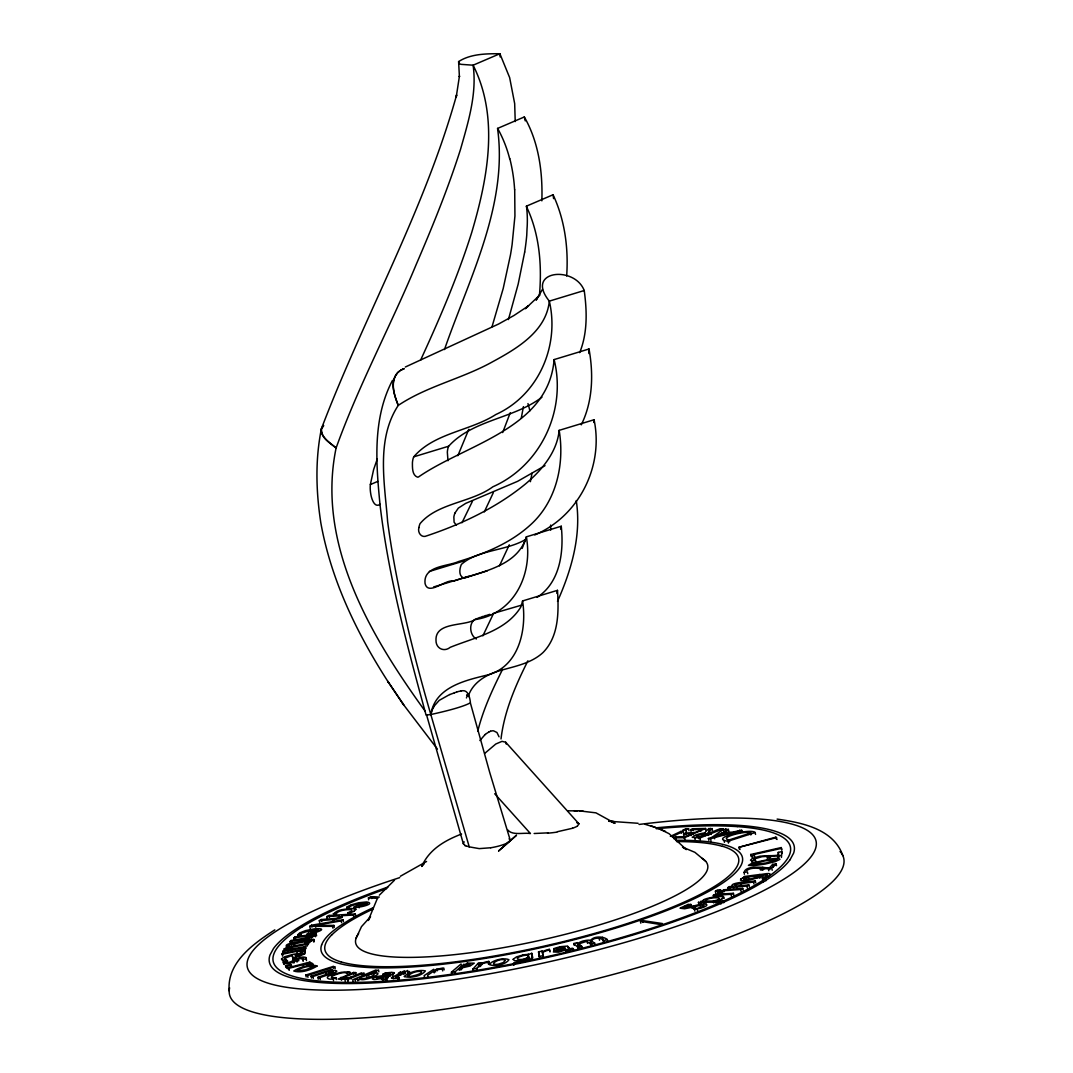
<?xml version="1.0" encoding="UTF-8"?>
<svg xmlns="http://www.w3.org/2000/svg" width="1073" height="1073" viewBox="0 0 1073 1073"><rect width="100%" height="100%" fill="white"/><g stroke="black" fill="none" stroke-linecap="round" stroke-linejoin="round"><path stroke-width="1.5" d="M520.807 962.226C524.965 961.006 534.408 960.657 531.765 953.293L528.171 954.581A7.524 1.556 -12.5 0 0 523.061 954.943L522.927 955.01M581.284 424.828C592.832 401.423 593.57 374.249 589.01 348.98L554.111 359.589C548.531 428.704 465.883 444.115 418.457 477.002A27.549 9.429 73.1 0 1 417.41 477.123C412.032 475.071 412.448 467.546 412.421 462.745A29.065 9.952 73.1 0 1 413.749 456.83C434.364 432.821 469.961 431.078 495.86 414.513C538.445 395.172 559.771 346.043 549.322 301.124C524.402 270.476 574.457 265.152 584.222 290.515C587.038 311.17 587.655 332.979 579.688 352.628M589.01 348.98L588.849 353.554M531.765 956.875L532.181 958.645M306.221 958.055L306.476 960.603M541.852 200.852C542.804 172.123 538.767 142.266 524.321 116.957L497.55 128.438C508.226 204.983 468.767 279.288 444.477 349.557M557.128 951.013L564.894 948.25L566.101 951.174M782.204 853.478L781.788 851.627L778.247 852.378L778.233 857.032M539.424 295.531C542.053 265.286 539.625 233.914 526.293 206.217L553.064 194.749C564.881 220.045 568.569 248.319 566.665 275.989M781.788 851.627L781.452 857.407M509.165 838.67L510.064 840.776L506.51 843.365A16.283 3.206 -11.8 0 1 490.723 847.764M680.255 908.053L688.088 904.459L690.891 904.459L691.294 906.309M520.566 962.266L514.933 963.246A25.256 5.204 -12.5 0 1 514.235 963.339C514.973 961.167 528.09 962.266 527.943 957.773A8.088 1.663 -12.5 0 1 520.727 960.295L520.284 960.362A9.509 1.958 -12.5 0 1 519.882 960.429L514.745 960.831L513.109 959.436M528.801 960.939L528.131 955.198L529.163 959.825M534.756 534.958C578.87 516.22 603.871 466.527 594.066 419.744L559.167 430.353C557.37 449.185 545.527 465.387 532.168 477.995A1056.516 361.681 73.1 0 1 525.327 484.097C496.437 507.677 462.168 523.959 426.96 535.776C421.515 538.525 417.303 532.49 418.939 527.554M594.066 419.744L593.745 422.48M313.799 936.26L308.353 938.634L290.032 941.558L290.448 943.422M523.436 406.64L521.263 418.148M467.667 695.264L467.506 696.364M507.824 830.006C512.518 835.8 523.637 832.366 530.438 833.547L494.707 793.752M503.116 669.726C517.079 665.864 532.06 662.658 543.045 652.518C559.02 636.262 558.805 611.543 557.477 590.338L522.564 600.947L521.277 605.802A72.481 24.813 73.1 0 1 520.526 607.492C505.531 631.367 474.695 637.402 450.244 647.314C443.981 652.464 435.718 648.374 435.987 640.138C435.37 621.643 464.368 626.431 475.017 619.617C514.785 613.635 533.053 573.639 526.347 536.849L561.259 526.239C563.955 551.495 560.334 582.317 537.13 597.339M557.477 590.338L556.833 593.302M524.684 252.061L518.179 284.104L508.414 319.58M515.228 121.571L514.678 103.625L509.648 77.605L499.884 53.73C485.989 53.677 470.645 53.851 458.614 61.577L459.405 76.84L459.459 75.968L456.199 97.16L456.629 94.934C424.345 210.684 364.418 316.025 321.726 427.859L321.283 429.388C315.301 459.298 315.998 490.133 320.438 520.204L320.76 522.471C330.953 579.688 356.652 632.829 387.849 681.422L388.828 682.911M501.011 738.962C504.27 711.305 515.523 685.473 527.916 660.807M321.283 429.388C320.814 438.133 330.511 443.109 336.09 448.045C316.173 544.427 370.896 636.061 425.176 711.211M321.471 428.61C320.586 437.556 330.497 442.908 336.09 448.045C358.637 385.14 390.612 326.085 416.23 264.427C432.499 226.618 448.085 188.446 460.572 149.201C468.257 122 477.096 93.767 473.113 65.198L499.884 53.73L500.139 56.949M705.511 900.623C708.019 897.229 722.196 896.88 719.031 899.389M380.177 504.283C374.276 508.548 371.432 498.167 370.775 494.023A29.065 19.22 66.8 0 1 370.346 484.58L373.605 469.666L377.253 459.029M282.494 956.137L282.306 953.401L304.517 949.015L304.933 950.866M304.933 952.596L304.517 949.015M526.347 536.849C517.414 567.081 479.631 572.164 453.705 581.083C445.805 578.79 428.127 596.467 425.056 583.444C423.164 565.686 447.495 566.544 458.64 561.514C484.312 553.856 509.89 543.421 530.022 525.26C556.444 501.788 564.747 464.26 559.167 430.353M560.589 529.11L561.259 526.239M477.78 731.129C483.158 709.535 492.561 689.228 502.553 669.418M281.448 958.886L284.747 956.714L292.875 954.393A12.514 2.575 -12.5 0 1 293.694 954.219L301.701 953.119L304.665 953.79M301.044 934.033L301.07 933.953A32.552 6.706 -12.5 0 0 300.99 934.489L301.406 936.421M492.024 326.742L503.21 288.476L510.453 255.012A397.359 262.684 66.8 0 0 512.103 244.631L514.933 216.008L514.705 189.773M468.11 696.659C472.75 681.865 487.571 673.777 501.735 670.169M284.546 958.377L292.272 955.332L293.103 959.047M321.404 428.892L323.617 425.807M301.607 954.527C298.12 958.269 289.992 954.366 301.164 954.085M458.614 61.577L459.056 63.656L461.149 64.353L473.113 65.198C499.562 117.654 487.585 178.896 471.677 232.626C457.849 276.405 439.689 318.654 420.509 360.313M339.953 916.785L336.171 918.381L321.377 919.521L319.298 920.674L319.7 922.539M510.238 412.743L502.687 432.567M525.716 539.169L522.149 548.424M356.008 938.419L361.494 926.629L370.52 916.637L368.24 920.486L377.24 898.731M683.622 907.248L685.137 906.323M468.821 429.267L457.849 455.703M283.352 953.428L283.352 950.651L287.51 949.873L287.913 951.738M305.51 949.203L305.47 946.507L291.132 949.203L291.548 951.054M557.504 601.336C571.507 569.964 581.579 535.159 576.255 500.581M758.396 876.601L751.583 878.961L743.441 878.935M454.925 513.068L458.359 508.092L465.682 503.385L517.602 481.334L545.004 465.655M313.839 942.121L313.812 939.425L309.869 940.069L310.285 941.92M321.726 427.859L323.536 425.418M509.286 544.816L499.481 565.82M493.419 492.467L484.272 511.969M432.929 707.965L430.81 714.524L426.088 715.101C407.15 646.013 388.533 576.483 380.07 505.182C376.019 463.616 372.304 418.577 392.517 380.338M394.421 973.023L393.657 973.654A14.204 2.924 -12.5 0 1 392.557 974.257M493.379 613.783L482.89 635.82M461.994 522.725L472.509 501.131M304.625 954.031L292.768 958.095L292.272 955.332M513.202 959.222L516.489 956.901L522.578 955.077M542.509 289.294L536.138 300.105L538.324 296.577M433.613 706.664L439.259 700.347L449.775 694.472M307.066 946.212L307.227 943.475L307.643 945.326M395.535 977.168L404.065 972.675M767.423 875.407L762.353 878.224L762.769 880.088M790.063 859.714L793.577 853.236A270.02 55.675 -12.5 0 0 787.783 837.208A268.491 55.367 -12.5 0 0 656.877 827.766M303.136 961.408L303.136 958.457M479.886 740.531L485.237 734.415M302.72 959.557L306.073 958.739M712.552 830.381C711.278 825.714 706.45 830.194 704.921 832.876A9.603 1.985 -12.5 0 0 695.478 835.17L695.264 835.277M396.755 373.766C389.727 383.115 394.542 395.83 398.257 405.393C375.845 439.487 384.738 483.454 387.635 521.679C393.429 565.189 402.751 608.15 413.413 650.707C418.577 671.014 424.05 691.24 429.897 711.359L469.25 846.865L479.242 848.622L490.737 847.75M336.372 915.349C333.891 909.515 357.121 907.906 350.884 911.634A17.584 3.621 -12.5 0 1 349.02 912.372L347.665 912.882L348.068 914.733M305.51 944.642C303.847 943.475 307.052 939.385 306.543 943.328M486.927 962.494A5.459 1.127 -12.5 0 1 488.108 962.36L488.832 961.408L489.234 963.259M447.978 460.733L447.334 452.135A29.065 9.952 73.1 0 1 448.662 446.22C472.791 419.61 513.793 418.778 541.972 397.158M514.128 962.588L514.584 964.386M313.423 940.256L305.094 942.791M396.836 373.632L397.573 372.787M776.517 865.683L776.101 863.819L772.64 864.395L769.649 867.668A10.341 2.133 -12.5 0 1 766.672 867.802C762.863 867.346 742.14 864.945 744.354 874.24M776.101 863.819C769.609 873.932 755.204 864.208 746.768 870.485M473.341 970.891L472.925 969.04L476.734 968.423L479.966 964.654L480.382 966.505M482.045 964.56L481.629 962.696L480.717 963.769L481.133 965.62M291.977 943.019L310.432 939.425L310.848 941.289M286.357 945.233L286.397 945.192A6.304 1.301 -12.5 0 1 291.95 942.939M376.475 978.013L385.676 975.947L386.039 977.811M712.15 828.53L708.274 832.514L708.703 835.424M287.819 963.339L287.202 960.563C275.6 964.547 292.983 964.265 295.92 960.67A26.879 5.539 -12.5 0 0 296.537 960.174L297.154 959.638L297.556 961.502M753.622 859.151L762.031 856.683L781.037 855.557M472.925 969.04L478.169 963.259L478.987 966.961M379.332 895.19L394.529 880.168M424.117 863.886L421.756 866.434C429.106 849.373 445.174 840.293 461.564 834.029M397.855 372.479C389.539 381.666 394.381 395.454 398.257 405.393C427.188 385.998 462.476 378.662 492.829 361.641C516.958 348.524 546.291 331.356 549.322 301.124L584.222 290.515M464.153 841.822L463.308 843.593L465.052 845.336M290.032 941.558L291.065 940.525L310.151 937.158M484.996 753.166L495.806 744.005L502.016 741.349L505.691 742.234L578.924 823.809L577.381 826.183M696.364 836.162L697.665 835.424M397.962 372.385L400.283 370.547M469.867 964.6L461.336 967.363L461.752 969.227M539.759 295.115L525.368 308.689L528.52 305.832L513.94 315.516L498.556 324.046L405.299 367.033M398.271 372.09L399.934 370.789M305.885 957.438C297.355 955.104 291.36 964.05 286.048 962.427M453.235 971.99L455.193 971.722L458.895 968.463L459.298 970.314M464.287 964.265L459.888 967.578L460.304 969.429M311.733 938.245L311.116 935.468L316.186 933.939L316.602 935.79M294.297 939.76L293.881 937.909L295.115 936.85L316.186 933.939M299.045 933.416L298.844 933.59A25.363 5.231 -12.5 0 0 298.026 934.945M451.693 974.123L451.29 972.272L461.055 963.997L461.873 967.698M526.467 538.954C507.073 551.039 477.995 549.416 461.35 564.452C459.566 568.556 458.359 575.96 463.59 577.918M318.708 930.398C316.575 933.188 312.592 929.218 318.601 929.714M333.596 915.484C334.508 909.287 345.506 909.381 351.072 908.496A13.842 2.857 -12.5 0 1 351.555 908.482L356.29 909.153L353.983 911.232M769.784 875.528C772.748 871.625 761.91 874.723 759.845 874.495L744.716 876.453L743.428 877.446L744.045 880.236M308.233 938.741C303.015 936.099 313.236 926.428 312.686 932.853M390.612 973.855C385.744 976.417 376.543 975.075 372.318 978.925C375.148 981.339 381.68 976.296 382.592 980.145M591.692 944.428C588.433 937.99 600.437 936.166 603.576 940.619L607.305 939.572L607.72 941.423M311.693 934.234L311.277 932.37L314.778 929.781M289.294 944.857L306.127 941.464M347.236 909.059L346.82 907.208L349.315 907.074M301.889 933.054L312.069 930.063M367.14 904.15L358.758 905.961L359.173 907.812M740.786 879.109C738.734 881.443 745.547 880.557 747.21 880.437A14.123 2.911 -12.5 0 0 747.573 880.397L760.542 877.151A9.509 1.958 -12.5 0 0 760.717 877.03L760.905 876.909M392.061 977.436L400.551 972.903L400.967 974.753M441.271 969.12A5.459 1.127 -12.5 0 1 442.304 969.08L443.766 968.007L444.182 969.871M579.608 947.593L578.79 943.891L586.609 941.343A7.954 1.636 -12.5 0 1 587.146 941.571L590.834 944.052L594.63 943.046L595.032 944.897M385.542 977.838L392.57 974.257L392.973 976.108M310.338 929.138L309.721 926.348L332.55 926.334L333.918 925.422L334.32 927.287M769.193 875.957L766.39 877.526A25.269 5.217 -12.5 0 1 765.907 877.754L762.353 878.224M342.3 977.946L355.767 972.607L356.169 974.458M274.822 929.848C253.751 943.529 226.658 962.374 229.193 990.902M299.702 932.92L305.59 930.586L314.161 928.923A12.514 2.575 -12.5 0 1 314.912 928.842C331.477 927.716 312.9 934.288 307.133 933.765M755.714 882.811L755.312 880.946L753.648 882.006L735.313 884.474M309.721 926.348L311.546 925.208L343.078 919.816L343.481 921.667M753.528 882.073L753.943 883.937M287.443 948.224L306.663 944.347M332.938 972.071L317.823 977.369L318.238 979.22M426.558 861.485L400.323 876.279M400.484 370.346L403.971 368.75M383.141 979.139L383.53 979.113A6.331 1.301 -12.5 0 0 384.295 979.032A6.277 1.288 -12.5 0 0 385.717 978.831L386.776 978.174M733.543 888.176L733.127 886.311L729.519 886.633L727.722 887.679L728.138 889.53M749.262 886.781L748.847 884.93L746.888 886.07L727.722 887.679M315.811 927.22L315.395 925.369L341.227 920.889L343.078 919.816M400.846 370.131L403.153 369.032M728.996 830.985C724.825 824.426 714.47 838 708.408 838.496L708.824 840.347M728.58 829.134L723.859 831.776L724.476 834.566M407.606 972.42L409.51 971.494L409.913 973.359M394.851 978.415L395.105 978.388A12.192 2.508 -12.5 0 0 397.144 978.133L398.968 977.275L399.371 979.126M721.002 891.891L720.587 890.027L717.18 890.282L715.436 891.234L715.731 893.152M720.587 890.027L715.436 891.234M743.2 890.228L742.784 888.377L723.993 889.772L722.062 890.831L722.478 892.682M742.664 888.444L740.665 889.53L722.062 890.831M487.303 570.823L464.998 577.891M728.004 835.129C725.576 829.939 718.092 834.727 714.242 836.913L714.658 838.778M426.558 714.859L463.375 843.847M405.621 973.654L405.218 971.803L407.673 970.488L408.089 972.339M402.026 972.017L404.575 970.797L404.977 972.648M704.196 899.563C706.866 897.846 727.44 893.916 721.981 899.026M327.238 918.475L326.822 916.624L329.089 915.457L355.337 913.981L355.753 915.832M342.086 917.563L341.67 915.712L353.379 915.001L355.337 913.981M400.511 972.098L398.512 973.023L398.928 974.874M713.746 897.202L713.33 895.351L715.463 894.278L718.816 894.104L719.232 895.955M733.825 895.177L733.422 893.326L732.108 893.983M683.555 833.158L683.139 831.307L672.181 836.739M731.531 894.265L713.33 895.351M376.569 978.388L383.061 977.651L386.562 975.92L386.977 977.771M670.37 836.39L680.939 831.401L683.139 831.307M683.461 832.044L683.058 830.194L685.54 828.986L688.598 828.852L689.014 830.717M683.058 830.194L688.598 828.852M488.711 732.054L490.482 731.303M383.45 975.987L383.048 974.123L385.18 973.117A18.389 3.796 -12.5 0 1 391.122 972.433L391.565 972.42M691.092 831.535L690.69 829.684L692.756 828.718L705.578 828.49L705.994 830.354M527.983 957.223C521.572 961.69 510.158 958.793 523.544 955.547A7.524 1.556 -12.5 0 1 528.01 955.238M353.728 911.353L353.325 911.527A21.688 4.466 -12.5 0 1 352.172 912.023L347.665 912.882M673.992 838.778L673.79 837.852C679.129 835.25 685.862 838.764 690.69 833.775L691.092 835.626M683.97 835.76L683.568 833.909C688.933 831.414 695.612 834.74 700.361 829.496L700.776 831.347M352.011 905.478L351.059 905.947A10.569 2.173 -12.5 0 0 350.321 906.377L350.133 906.497A32.525 6.706 -12.5 0 0 349.315 907.074M719.098 892.226L722.437 891.931L722.853 893.782M354.439 908.965L354.023 907.114L363.17 903.104L363.586 904.955M565.686 949.31L557.303 951.215M358.758 905.961L365.182 903.171L367.449 903.627M698.778 904.217L698.51 902.286M698.362 902.353L720.748 902.044M352.199 905.397L363.17 903.104M721.7 899.147L721.646 899.174A10.931 2.253 -12.5 0 1 721.11 899.402L720.694 899.576M565.176 950.598L564.559 947.808L556.404 950.088L553.386 951.966L558.644 952.153L566.557 949.578L566.973 951.443M673.79 837.852L684.48 837.678L705.578 828.49M718.762 899.509L718.91 899.442A8.436 1.744 -12.5 0 1 713.357 901.038M370.346 484.58L377.79 481.388M361.373 978.965C376.797 977.181 380.7 968.892 359.401 978.12C359.844 983.592 385.381 973.157 375.791 972.849M378.876 971.803L378.474 969.938L368.415 974.257L368.83 976.108M694.915 835.424L692.273 837.329L699.864 837.973L723.081 828.839L723.497 830.69M477.069 618.571C468.204 620.985 469.183 635.149 476.372 638.998M351.005 904.968L349.637 905.585A25.363 5.231 -12.5 0 0 346.861 907.208M703.727 907.101C712.204 903.815 701.474 903.077 697.41 905.035A34.068 7.028 -12.5 0 0 693.949 905.894L694.365 907.745M347.196 979.622L363.935 972.903L364.351 974.767M703.459 907.208L701.487 907.973A14.714 3.031 -12.5 0 1 700.884 908.187L694.446 909.26L694.861 911.125M697.933 835.317L708.287 833.573L699.931 836.913L696.457 836.645M351.287 904.847L358.637 902.755L366.322 901.964A12.527 2.575 -12.5 0 1 366.886 901.964C376.878 903.828 357.148 908.375 354.023 907.114M348.457 980.159L348.041 978.294L344.916 979.555L345.332 981.419M342.663 978.496L348.376 977.758A19.113 3.943 -12.5 0 0 350.764 977.195L361.561 972.835L361.963 974.7M701.782 906.953L701.527 907.061A12.058 2.481 -12.5 0 1 700.83 907.329L700.186 907.557A13.56 2.79 -12.5 0 1 697.584 908.375L694.446 909.26M708.435 832.527C712.62 833.345 717.904 827.887 723.081 828.839M685.406 906.216L685.54 906.162A8.705 1.797 -12.5 0 1 686.13 905.934L686.479 905.813A9.027 1.864 -12.5 0 1 687.605 905.451L690.891 904.459M368.616 899.804C367.181 894.922 377.723 897.363 379.292 897.055M720.399 899.697L720.479 899.657A6.103 1.261 -12.5 0 1 717.515 900.609L716.509 900.81A13.721 2.83 -12.5 0 1 715.423 901.038L715.825 902.889M477.874 618.236L479.899 617.471M355.767 972.607L353.527 972.487L338.116 979.045L341.281 979.488L348.041 978.294M522.001 605.024L493.164 613.448M347.612 971.87L341.147 972.339L332.456 974.713A13.842 2.857 -12.5 0 0 331.933 974.901C322.517 976.993 329.505 981.5 335.889 977.691L336.305 979.542M335.889 977.691C322.423 978.871 342.756 971.199 345.654 972.849A17.611 3.635 -12.5 0 1 346.727 973.117L350.026 972.326L350.428 974.177M317.943 977.382L319.861 977.651L333.435 972.943C343.36 970.314 327.962 968.771 329.183 973.184M403.153 369.166L403.985 368.897M480.999 617.096L483.185 616.358M641.761 920.862L640.943 921.13M661.048 923.947L660.257 924.229M752.401 862.974L748.418 865.348L753.313 865.737L765.17 864.047L775.243 861.632L779.937 859.366L778.663 858.306L772.386 858.668L752.401 862.974L751.972 861.069L750.483 860.13L752.911 858.159L760.073 856.174L774.438 855.543A10.354 2.133 -12.5 0 0 777.818 855.181M311.478 978.08L311.063 976.229L312.806 976.551L325.562 972.393A22.587 4.654 -12.5 0 1 327.936 971.937L332.965 971.508M328.781 971.32L332.415 970.113L332.831 971.977M572.539 828.262L557.45 831.709M311.063 976.229L330.725 969.804L332.415 970.113M750.389 833.077C747.049 830.086 717.274 837.785 729.117 839.944L750.389 833.077L750.805 834.928M755.137 832.541C751.288 827.793 707.523 838.603 728.03 841.232L755.137 832.541L755.553 834.405M334.789 966.827L333.193 966.451L305.765 975.062L307.575 975.491L334.789 966.827L335.192 968.678M454.335 692.796L456.642 692.098M484.285 616.009L486.498 615.325M413.749 456.83L448.648 446.22M429.348 571.453L464.26 560.857M433.613 586.971L468.512 576.362M487.598 615.003L489.825 614.36M572.432 948.25L573.049 950.048M714.242 836.913L727.588 833.278M708.408 838.496L710.527 838.684L741.765 830.328L742.181 832.192M739.324 849.145L738.908 847.294L775.846 837.155L777.067 839.462M738.908 847.294L776.664 837.611M723.859 831.776L730.914 832.393L741.765 830.328M289.361 970.26L288.838 968.329L303.23 964.627A7.27 1.502 -12.5 0 1 309.011 964.158M310.982 964.533L310.526 962.642L306.529 963.755L306.945 965.606M288.463 969.63L288.047 967.779L309.762 962.105L310.526 962.642M693.815 905.92L692.675 906.216M692.393 906.296L683.742 907.517M579.179 947.982L577.314 942.644L573.827 943.529L574.243 945.393M582.183 948.264L581.767 946.413L577.945 947.392L573.827 943.529M291.333 965.15L290.568 964.412L285.525 965.606L286.424 966.465L291.387 965.19L291.802 967.055M570.608 949.323L571.158 949.189A6.331 1.301 -12.5 0 0 571.976 948.948L572.016 948.934A6.277 1.288 -12.5 0 0 573.277 948.519L573.679 950.383M560.374 946.721L559.784 946.869A18.402 3.796 -12.5 0 0 553.789 948.653L554.151 950.504M560.026 947.472L559.704 947.553A13.828 2.857 -12.5 0 0 554.137 949.31L553.735 948.653M571.882 948.398L570.447 948.626M548.209 949.565L547.968 949.618A7.229 1.489 -12.5 0 0 542.603 951.858M751.073 856.348L750.671 854.497L781.211 847.576L781.855 850.218M560.75 946.641L567.376 946.104A14.204 2.924 -12.5 0 1 567.791 946.44L569.642 948.492M281.528 959.463A25.363 5.231 -12.5 0 0 283.044 960.268L286.196 959.557L286.612 961.408M560.361 947.392L563.727 947.016M754.762 857.166L754.171 854.457L781.439 848.367M315.127 931.726L311.277 932.37M543.501 957.492L542.093 951.054L538.539 951.831L539.612 958.35M750.671 854.497C751.341 856.469 755.177 855.932 754.171 854.457M539.196 956.499L543.099 955.641L542.428 952.609M548.585 949.484L549.309 949.337L550.02 951.939M282.078 954.286L296.752 951.335L297.167 953.186M304.316 949.82L300.158 950.651L300.574 952.516M751.972 861.069L755.54 860.385L755.942 862.236M282.937 951.577L305.108 947.352M307.227 943.475L288.905 946.762L283.741 949.055L287.51 949.873M486.632 962.535L486.431 962.575A7.283 1.502 -12.5 0 0 480.328 964.614M480.986 962.803L479.899 962.977M479.255 963.085L478.384 963.219M488.135 961.502L488.832 961.408M743.938 872.389L747.371 871.88L747.787 873.73M460.639 691.173C468.19 688.383 469.974 697.812 470.457 703.204L489.757 772.573L510.238 840.159M460.934 970.086L460.518 968.222L470.054 966.022L474.239 963.152L466.782 963.178M293.881 937.909L307.616 935.964A22.6 4.654 -12.5 0 1 309.091 936.058L310.446 936.407M460.21 968.275L458.989 968.45M452.752 972.058L452.015 972.165M398.968 977.275L398.056 977.382A6.331 1.301 -12.5 0 1 397.6 977.436M300.99 934.556L297.986 934.959L298.401 936.809M743.428 877.446L745.762 877.151L746.178 879.002M743.991 878.425A7.524 1.556 -12.5 0 1 748.377 876.856L758.329 876.252M759.912 878.224L759.295 875.447L767.262 874.924M755.312 880.946L741 882.435C738.948 882.583 728.647 884.232 733.127 886.311M734.576 885.426L735.273 885.788A22.6 4.668 -12.5 0 0 736.333 886.03L748.847 884.93M548.182 832.849L534.139 833.506M319.298 920.674L332.898 919.615C335.004 919.507 344.809 918.153 341.67 915.712M397.278 977.463L395.655 977.423M394.435 978.442L394.368 978.455A6.304 1.301 -12.5 0 1 391.699 977.49M326.822 916.624L338.652 915.899A22.6 4.654 -12.5 0 1 339.511 916.194L339.967 916.57M733.422 893.326L721.566 893.957L721.981 895.807M333.193 913.633L335.97 913.499M387.97 975.209L388.413 977.06M469.612 703.231C461.175 707.536 443.015 711.855 430.81 714.524C434.914 687.994 463.201 680.899 485.237 675.534C518.621 668.533 527.165 630.2 522.564 600.947M690.69 829.684L700.361 829.496M683.568 833.909L690.69 833.775M391.86 972.406L394.301 972.688M568.1 810.839L577.301 810.812M706.141 903.05L705.645 901.092L713.344 901.079L713.76 902.93M715.423 901.038L723.296 900.904L723.712 902.755M389.445 973.345L390.451 973.412M333.918 925.422L315.395 925.369M579.447 810.88L595.958 812.851L615.057 823.353L611.744 822.066M574.055 810.732L582.961 810.947M368.2 897.94L377.884 898.316M311.116 935.468L313.759 936.112M609.115 821.261L638.113 823.286M609.156 821.274L614.105 821.663L609.129 821.086M347.907 971.897L348.229 971.937A21.728 4.48 -12.5 0 1 349.007 972.071L350.026 972.326M777.107 819.088C801.719 822.629 833.56 828.812 842.815 855.583M761.428 868.433L761.924 870.297M755.419 860.358L754.185 860.077M763.292 867.453L763.761 869.331M312.806 976.551L313.343 978.428M727.776 839.676L728.191 841.54M729.117 839.944L729.627 841.809M645.141 824.319L655.616 827.524M286.196 959.557L286.062 959.517A32.552 6.706 -12.5 0 1 285.284 959.275L285.177 959.235A10.569 2.173 -12.5 0 1 284.935 959.128M469.934 963.849L465.602 964.077L466.004 965.941M576.778 822.642L578.924 823.809M469.25 846.865L466.755 846.06M660.592 829.496L669.056 833.681L686.385 849.588L682.508 847.093L694.888 852.324L705.632 861.243M650.989 825.727L665.501 831.401M607.305 939.572C602.369 934.905 585.885 936.501 591.25 945.917M563.902 947.083L564.559 947.808M303.015 958.296L298.455 958.86L298.777 960.751M739.471 847.603L740.008 849.534M456.427 525.166L454.094 522.229L453.852 516.945A33.947 11.615 73.1 0 1 454.952 513.109M590.874 940.726L594.63 943.046M287.269 948.894L289.334 949.229A19.099 3.943 -12.5 0 0 291.132 949.189M288.838 968.329L288.047 967.779M309.856 962.186L310.164 963.956M578.79 943.891L581.767 946.413M290.515 964.359L290.931 966.223M437.395 749.061L403.703 704.907L387.849 681.422L403.703 704.907L402.482 703.097M680.309 908.254L684.601 908.764L693.024 907.074L693.44 908.925M505.691 742.234L506.241 744.072M499.039 736.802L496.96 732.51L493.567 730.834A15.518 8.101 -56.3 0 0 490.509 731.209M524.321 116.957L525.247 120.873M781.211 847.576L781.613 849.427M775.846 837.155L776.262 839.019M778.247 852.378L779.266 857.005M777.496 856.241L777.912 858.105M772.64 864.395L773.257 867.172M770.213 855.57L770.629 857.421M768.925 855.516L769.542 858.306M771.795 868.392L772.198 870.243M768.965 856.482L769.381 858.346M766.994 856.428L767.611 859.205M769.649 867.668L770.052 869.519M768.389 868.902L768.791 870.753M765.344 878.009L765.961 880.785M762.393 867.306L763.01 870.082M762.554 875.032L762.957 876.896M760.033 868.205L760.449 870.055M750.564 831.642L751.18 834.432M759.845 874.495L760.462 877.271M747.908 832.608L748.31 834.459M756.948 875.742L757.35 877.593M751.811 855.865L752.227 857.729M739.646 830.086L740.048 831.937M748.337 876.829L748.753 878.68M744.716 876.453L745.118 878.318M746.888 886.07L747.291 887.921M730.914 832.393L731.317 834.244M741 882.435L741.416 884.286M740.504 883.374L740.907 885.225M740.665 889.53L741.081 891.381M725.777 828.973L726.18 830.824M728.03 841.232L728.446 843.083M736.319 886.03L736.735 887.881M724.034 840.441L724.449 842.305M722.008 832.796L722.411 834.646M720.399 828.732L720.815 830.582M729.519 886.633L729.922 888.484M731.089 894.493L731.491 896.344M723.993 889.772L724.409 891.636M710.715 832.594L711.131 834.459M708.569 828.504L709.387 832.205M723.47 896.572L723.886 898.423M710.527 838.684L710.943 840.535M723.296 896.398L723.712 898.249M707.456 833.533L707.872 835.398M719.326 892.132L720.157 895.834M718.682 891.073L719.098 892.924M720.573 902.125L720.989 903.976M704.921 832.876L705.538 835.652M717.18 890.282L717.582 892.146M715.463 894.278L715.865 896.129M699.931 836.913L700.347 838.764M699.864 837.973L700.28 839.824M698.389 836.86L698.805 838.71M692.756 828.718L693.171 830.569M694.727 837.785L695.143 839.649M692.863 832.809L693.265 834.673M704.264 903.09L703.861 901.226L700.763 901.28L701.179 903.144M686.063 830.073L686.479 831.924M685.54 828.986L685.955 830.837M685.634 832.943L686.049 834.794M700.441 907.275L700.025 905.411L697.49 905.947A28.193 5.808 -12.5 0 0 695.25 906.511L695.666 908.362M684.48 837.678L684.896 839.529M684.024 836.725L684.44 838.576M680.939 831.401L681.342 833.252M697.276 909.354L697.691 911.205M691.683 906.47L692.098 908.321M675.869 836.886L676.272 838.737M673.361 836.162L673.777 838.026M688.088 904.459L688.504 906.309M662.752 925.369L662.336 923.518L642.579 920.58L642.995 922.431M660.177 926.24L659.774 924.39L640.407 921.318L640.809 923.169M603.576 940.619L603.978 942.47M602.409 937.279L603.428 941.906M599.096 938.339L599.512 940.189M587.159 941.571L587.575 943.422M577.314 942.644L578.548 948.21M577.945 947.392L578.347 949.243M569.361 948.264L569.776 950.115M567.805 946.44L568.623 950.141M564.894 948.25L565.31 950.101M564.197 947.311L564.599 949.176M563.701 948.022L564.09 950.396M554.057 949.31L554.473 951.161M549.309 949.337L549.725 951.188M538.539 951.831L539.558 956.472M531.765 953.293L532.798 957.921M528.211 954.031L529.405 960.147M527.889 958.551L528.506 961.328M513.457 963.433L513.873 965.284M488.121 962.36L488.523 964.211M476.734 968.423L477.136 970.287M467.6 963.071L468.016 964.922M463.509 964.386L463.925 966.236M455.193 971.722L455.609 973.573M442.304 969.067L442.72 970.931M437.355 970.757L436.952 968.906L435.209 970.099L435.625 971.95M434.337 972.044L433.72 969.268L424.143 975.639L424.546 977.49M434.203 972.916L433.8 971.065L427.671 975.236L428.087 977.101M407.874 972.393L408.29 974.257M403.528 972.701L403.944 974.566M402.281 971.99L402.683 973.855M400.269 972.111L400.886 974.901M397.466 978.093L397.882 979.944M396.661 976.376L397.077 978.227M393.107 976.806L393.523 978.656M389.647 974.405L390.049 976.256M371.379 896.693L371.781 898.544M387.313 975.236L387.93 978.026M386.562 977.275L387.205 980.025M385.18 973.117L385.596 974.981M385.717 978.831L386.119 980.682M383.061 977.651L383.678 980.427M365.182 903.171L365.598 905.022M376.489 971.789L376.073 969.925L352.735 979.797L353.151 981.647M354.922 907.101L355.337 908.952M353.379 915.001L353.782 916.852M366.631 975.022L367.046 976.873M349.194 907.168L349.61 909.019M350.348 912.747L350.764 914.612M357.846 980.829C358.704 977.61 353.5 979.501 355.552 981.661M353.527 972.487L353.942 974.338M341.227 920.889L341.63 922.74M338.652 915.899L339.068 917.75M350.764 977.195L351.179 979.045M347.33 973.332L347.732 975.183M347.531 979.636L347.947 981.487M333.743 918.622L334.159 920.473M332.898 919.615L333.314 921.479M344.42 977.02L344.822 978.871M332.55 926.334L332.965 928.185M329.089 915.457L329.491 917.308M341.013 977.288L341.63 980.065M333.193 966.451L333.609 968.315M333.435 972.943L333.851 974.794M321.377 919.521L321.793 921.385M333.113 978.737L333.529 980.588M330.725 969.804L331.141 971.655M330.404 973.063L330.806 974.914M325.562 972.393L325.964 974.244M315.073 934.905L315.489 936.756M311.546 925.208L311.961 927.072M313.812 939.425L314.215 941.276M319.861 977.651L320.277 979.501M308.286 933.617L308.689 935.482M309.091 940.981L309.507 942.832M307.482 939.894L308.488 944.133M313.222 965.552L312.82 963.702L309.185 964.694L309.587 966.545M306.918 940.538L307.321 942.402M305.215 938.392L306.127 941.946M305.47 946.507L305.885 948.371M304.893 953.213L304.477 951.362L300.708 952.14L300.909 953.065M307.575 975.491L307.978 977.342M302.143 958.632L302.358 959.557M303.23 964.627L303.632 966.478M305.765 975.062L306.167 976.926M295.115 936.85L295.531 938.701M294.163 942.604L294.579 944.468M294.056 943.462L294.471 945.326M295.316 954.849L295.719 956.58M296.537 960.174L296.953 962.025M295.585 956.66L296 958.511M291.065 940.525L291.467 942.389M292.138 946.949L292.553 948.8M291.454 946.238L291.869 948.089M294.002 957.813L294.404 959.678M293.439 960.201L294.056 962.977M292.768 958.095L293.184 959.946M292.688 960.845L293.09 962.709M289.375 947.379L288.959 945.514L286.223 945.984L286.625 947.835M283.352 950.651L283.755 952.516M286.424 966.465L286.826 968.315M285.525 965.606L285.941 967.457M282.306 953.401L282.709 955.252M283.5 961.408L284.117 964.198M283.004 960.281L283.835 963.983M542.093 951.054L542.281 951.912M554.111 359.589C566.718 410.221 540.886 465.561 492.842 486.807C471.382 502.687 437.435 502.835 420.026 523.678A33.947 11.615 73.1 0 0 418.926 527.527M553.064 194.749L553.588 198.626M550.623 525.086L550.717 530.075M331.933 934.798A211.596 43.631 -12.5 0 1 372.854 909.139M341.093 961.918A212.803 43.886 -12.5 0 1 326.916 953.964A210.281 43.363 -12.5 0 1 324.743 947.607A212.803 43.886 -12.5 0 1 331.879 934.731M341.134 961.904A211.596 43.631 -12.5 0 0 477.847 958.685A212.816 43.886 -12.5 0 0 530.062 949.176A210.281 43.363 -12.5 0 0 561.662 942.014A212.803 43.886 -12.5 0 0 612.428 928.199A211.596 43.631 -12.5 0 0 731.625 873.422A212.843 43.886 -12.5 0 0 738.814 860.626A210.348 43.376 -12.5 0 0 736.655 854.269A212.843 43.886 -12.5 0 0 722.464 846.235M676.526 841.567A211.596 43.631 -12.5 0 1 722.437 846.382M497.617 128.384A83.949 55.488 66.8 0 1 509.648 158.656M526.494 206.257A99.132 65.533 66.8 0 1 527.031 228.844L526.749 235.282A246.28 162.814 66.8 0 1 524.67 252.048M485.251 734.522A15.518 8.034 -55.3 0 1 488.698 732.175M466.54 697.544A57.808 11.186 -56.4 0 1 466.433 697.946M466.929 694.58A40.814 11.146 -44.2 0 1 466.675 696.042M456.79 691.937A15.518 3.796 -22.5 0 1 460.854 691.025M449.828 694.58A15.518 3.608 -21.8 0 1 454.255 692.943M433.157 708.019A57.808 31.479 6.2 0 1 433.894 706.731M509.836 158.643A124.428 82.259 66.8 0 1 514.611 189.747M531.967 473.287A267.15 176.602 66.8 0 1 530.37 481.697M527.956 403.582A101.077 66.821 66.8 0 1 529.901 410.811M556.927 832.125A46.675 9.737 -13.9 0 1 547.525 833.198M577.247 826.197A12.205 2.401 -13.2 0 1 572.405 828.249M466.232 846.221A74.453 15.974 -13 0 1 464.636 845.457M701.769 858.172A180.277 37.179 -12.5 0 1 538.324 940.713A180.277 37.179 -12.5 0 1 358.61 933.658M301.647 927.287A264.803 54.602 -12.5 0 1 386.763 888.551M656.3 828.758A264.803 54.602 -12.5 0 1 737.245 826.626M301.674 927.206A265.782 54.803 -12.5 0 0 277.196 947.915A262.925 54.213 -12.5 0 0 273.079 957.036A265.782 54.803 -12.5 0 0 281.689 971.508A262.67 54.16 -12.5 0 0 289.442 975.089A265.152 54.669 -12.5 0 0 391.31 980.816A262.684 54.16 -12.5 0 0 413.306 978.898A265.782 54.803 -12.5 0 0 485.224 968.946A262.912 54.213 -12.5 0 0 523.087 961.81A265.782 54.803 -12.5 0 0 598.56 943.958A262.603 54.146 -12.5 0 0 622.742 937.172A265.152 54.683 -12.5 0 0 749.222 888.377A262.603 54.146 -12.5 0 0 761.937 880.946A265.836 54.817 -12.5 0 0 786.402 860.238A262.992 54.227 -12.5 0 0 790.493 851.197A265.93 54.83 -12.5 0 0 781.882 836.725A262.174 54.066 -12.5 0 0 774.143 833.144A265.299 54.71 -12.5 0 0 737.285 826.599M373.35 907.624A215.914 44.516 -12.5 0 0 349.235 919.99L339.806 925.959A216.692 44.677 -12.5 0 0 324.381 939.854A213.862 44.1 -12.5 0 0 321.659 944.87M675.574 840.333A215.914 44.516 -12.5 0 1 711.064 842.117M710.943 842.157A215.968 44.53 -12.5 0 1 741.912 863.363A213.876 44.1 -12.5 0 1 739.19 868.365A216.531 44.65 -12.5 0 1 719.259 885.238A213.379 43.993 -12.5 0 1 708.891 891.301A216.545 44.65 -12.5 0 1 668.05 909.984A213.929 44.114 -12.5 0 1 651.633 916.181A215.753 44.489 -12.5 0 1 576.121 939.224A216.196 44.583 -12.5 0 1 514.369 953.173A213.849 44.1 -12.5 0 1 493.862 956.928A216.531 44.65 -12.5 0 1 435.276 965.029A213.42 44.006 -12.5 0 1 417.37 966.585A216.531 44.65 -12.5 0 1 370.882 967.618A213.876 44.1 -12.5 0 1 358.302 966.733A216.223 44.583 -12.5 0 1 330.994 960.536A214.292 44.181 -12.5 0 1 325.656 957.344A216.223 44.583 -12.5 0 1 321.632 944.844M840.079 851.466A314.563 64.863 -12.5 0 1 553.078 989.158A314.563 64.863 -12.5 0 1 229.622 987.857M639.025 824.453A291.266 60.061 -12.5 0 1 763.238 890.805A291.266 60.061 -12.5 0 1 316.924 989.95A291.266 60.061 -12.5 0 1 399.719 877.62M387.997 887.022A269.095 55.488 -12.5 0 0 313.195 918.89A266.667 54.991 -12.5 0 0 299.93 926.576A269.98 55.675 -12.5 0 0 273.508 948.519L269.98 954.997A269.967 55.662 -12.5 0 0 275.788 971.025A266.667 54.991 -12.5 0 0 286.987 976.524A269.095 55.488 -12.5 0 0 386.213 982.157A266.667 54.991 -12.5 0 0 408.357 980.32A269.98 55.675 -12.5 0 0 484.03 969.992L510.6 965.123A269.967 55.662 -12.5 0 0 590.526 946.936A266.667 54.991 -12.5 0 0 626.967 936.796A269.095 55.488 -12.5 0 0 750.443 889.222A266.641 54.978 -12.5 0 0 763.627 881.644M789.983 859.835A270.02 55.675 -12.5 0 1 763.56 881.778M381.626 978.75A3.903 0.805 -12.5 0 1 382.229 978.281M383.034 974.163A13.815 2.843 -12.5 0 1 388.909 973.345M578.427 943.301A8.678 1.784 -12.5 0 1 583.377 940.887L583.632 940.9A6.25 1.288 -12.5 0 1 590.029 940.243M481.012 963.742A7.229 1.489 -12.5 0 1 487.477 961.569M542.844 952.542A7.27 1.502 -12.5 0 1 547.632 950.383M548.316 950.302A5.459 1.127 -12.5 0 1 549.604 950.088M570.635 949.377A3.903 0.805 -12.5 0 1 566.611 949.565M300.051 950.745A7.229 1.489 -12.5 0 1 304.678 950.839M296.631 951.456A7.27 1.502 -12.5 0 1 301.218 951.443M297.221 959.624A6.411 1.328 -12.5 0 1 298.307 958.9M285.847 961.985A12.366 2.548 -12.5 0 1 287.537 960.536M306.529 963.822A7.229 1.489 -12.5 0 1 312.431 963.339M435.464 970.086A7.243 1.489 -12.5 0 1 442.559 968.087M434.136 971.052A7.27 1.502 -12.5 0 1 440.815 969.08M359.307 979.904A7.98 1.65 -12.5 0 1 357.336 978.992M368.482 974.271A7.739 1.596 -12.5 0 1 375.912 972.768M360.823 979.045A8.423 1.744 -12.5 0 1 359.576 978.093M700.133 905.317A5.499 1.127 -12.5 0 1 702.399 906.779M719.071 893.997A7.229 1.489 -12.5 0 1 718.253 892.575M721.874 893.836A7.283 1.502 -12.5 0 1 720.788 892.521M721.445 892.334A5.459 1.127 -12.5 0 1 722.451 891.931M703.968 901.199A7.739 1.596 -12.5 0 1 703.982 899.59M740.853 878.961A7.524 1.556 -12.5 0 1 745.775 877.151M759.349 875.42A8.088 1.663 -12.5 0 1 761.025 876.882M317.045 965.982C311.076 963.889 299.957 966.88 293.774 970.998C300.856 973.345 310.634 970.059 317.031 966.089M505.101 960.536L503.331 962.535L498.677 964.077A6.907 1.422 -12.5 0 1 497.295 964.332C486.726 965.365 501.829 956.647 505.101 960.536M751.422 864.543L766.404 862.974L777.04 859.634L763.936 860.935L751.422 864.543M404.36 976.564C410.503 978.294 421.528 976.269 425.418 970.891C418.993 969.362 408.733 972.218 404.36 976.524M489.208 964.466C494.438 966.947 505.584 964.815 508.964 959.705C504.028 957.451 492.99 959.892 489.208 964.466M313.893 966.532L305.751 969.791L297.529 970.958A6.907 1.422 -12.5 0 1 297.087 970.77C300.856 967.685 308.783 965.526 313.893 966.558M408.075 975.894L410.248 976.403A6.907 1.422 -12.5 0 0 411.469 976.282C431.815 971.803 416.27 968.222 408.075 975.853M516.421 835.317L498.637 850.916L516.421 835.317"/></g></svg>
